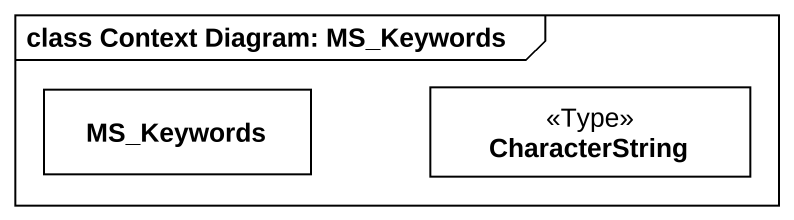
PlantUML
@startuml
mainframe class Context Diagram: MS_Keywords
hide circle
hide empty members
class MS_Keywords
class CharacterString <<Type>>
@enduml
